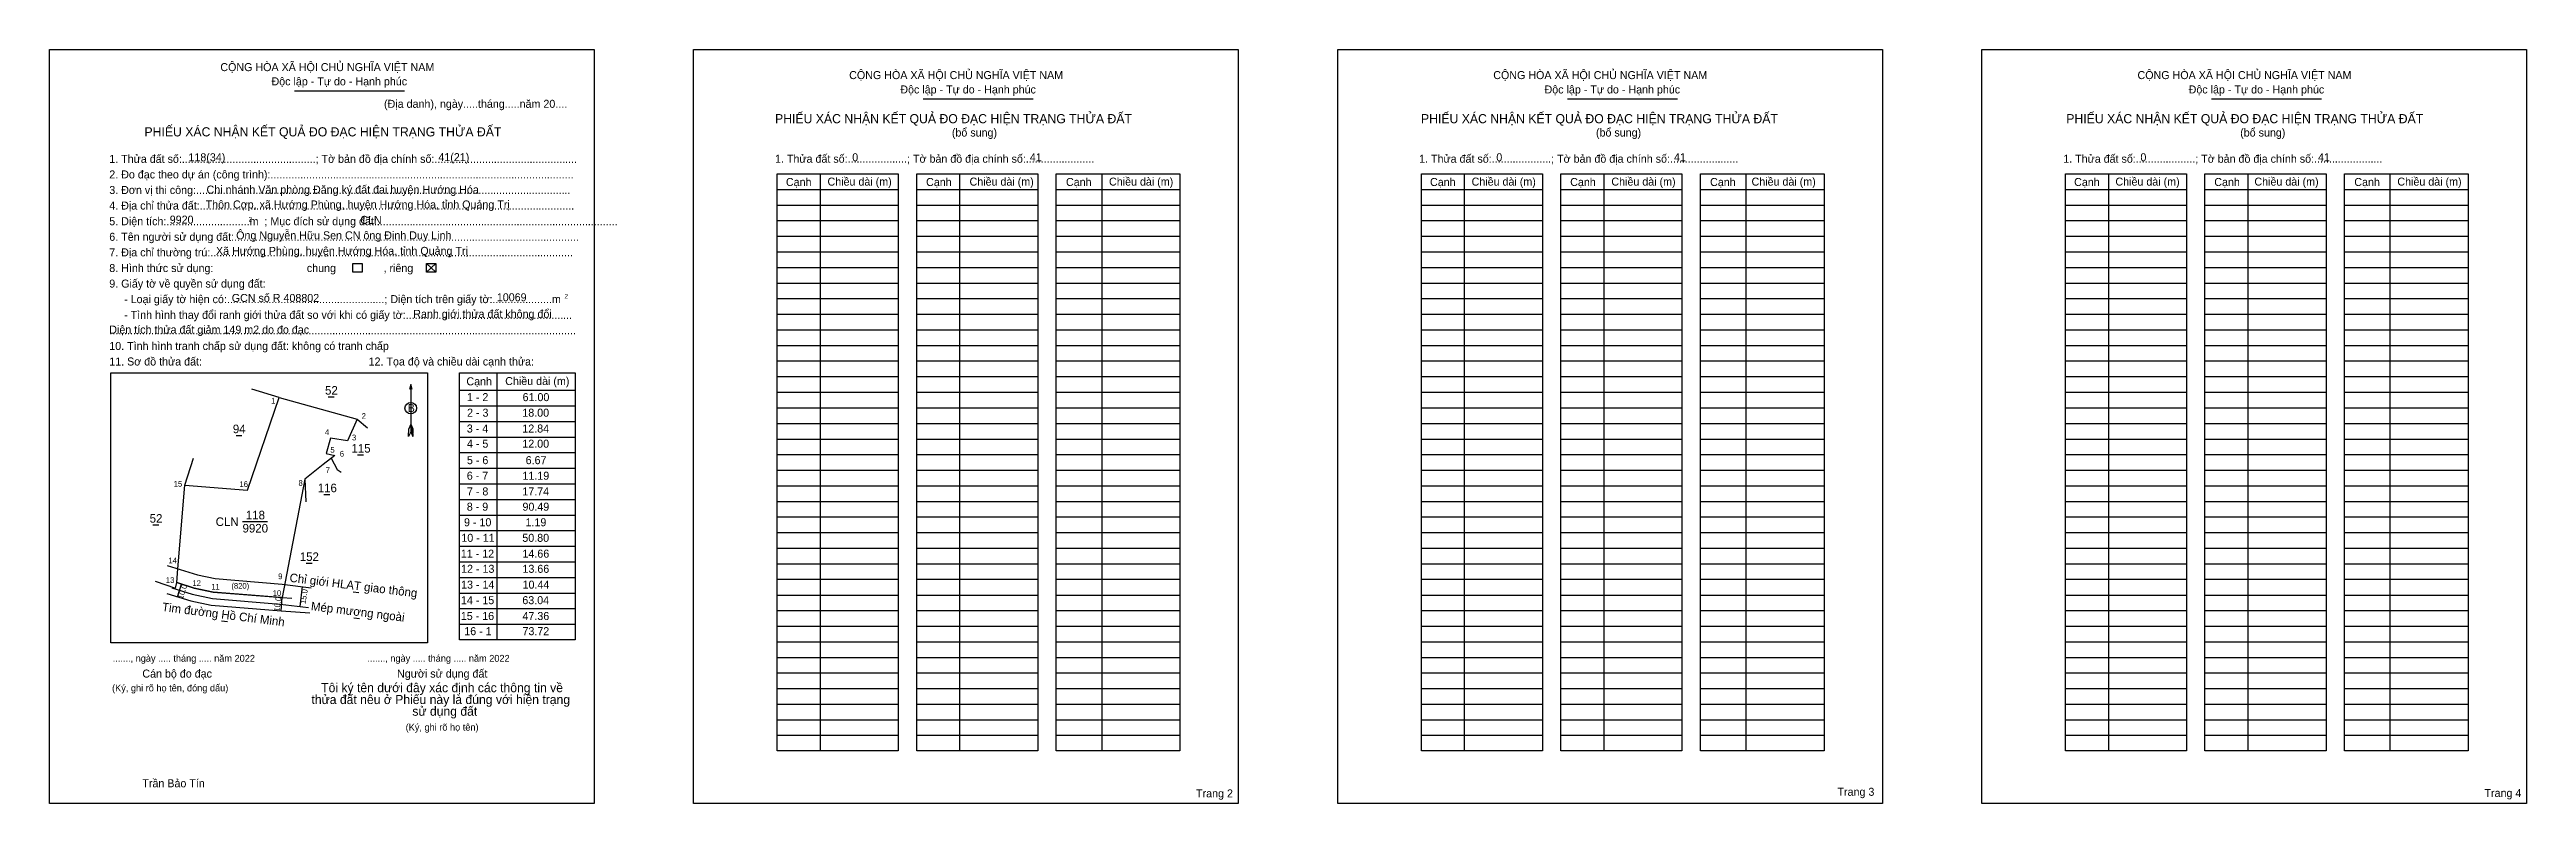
# Model space of a CAD drawing. Extents: x 539544 to 541408, y 1850316 to 1850883.
import ezdxf

# ---------------------------------------------------------------- set-up
doc = ezdxf.new("R2010")
doc.units = 0
for name, color, linetype in [('Level 1', 7, 'Continuous'), ('Level 10', 7, 'Continuous'), ('Level 13', 7, 'Continuous'), ('Level 2', 7, 'Continuous'), ('Level 27', 7, 'Continuous'), ('Level 36', 7, 'Continuous'), ('Level 48', 7, 'Continuous'), ('Level 50', 7, 'Continuous'), ('Level 52', 7, 'Continuous'), ('Level 6', 7, 'Continuous'), ('Level 9', 7, 'Continuous')]:
    doc.layers.add(name, color=color, linetype=linetype)

msp = doc.modelspace()

# ---------------------------------------------------------------- linework, layer by layer
at = {"layer": 'Level 1'}
for p, q in [((539544, 1850883.2), (539544, 1850883.2)), ((540028.8, 1850883.2), (540028.8, 1850883.2)), ((539728.3, 1850852.2), (539811.2, 1850852.2)), ((540201.6, 1850846.1), (540284.5, 1850846.1)), ((540686.5, 1850846.1), (540769.3, 1850846.1)), ((541171.3, 1850846.1), (541254.2, 1850846.1)), ((540124, 1850789.8), (540124, 1850355.8)), ((540229, 1850789.8), (540229, 1850355.8)), ((540336, 1850789.8), (540336, 1850355.8)), ((540608.8, 1850789.8), (540608.8, 1850355.8)), ((540713.9, 1850789.8), (540713.9, 1850355.8)), ((540820.8, 1850789.8), (540820.8, 1850355.8)), ((541093.7, 1850789.8), (541093.7, 1850355.8)), ((541198.7, 1850789.8), (541198.7, 1850355.8)), ((541305.6, 1850789.8), (541305.6, 1850355.8)), ((540091.8, 1850778), (540182.9, 1850778)), ((540091.8, 1850766.3), (540182.9, 1850766.3)), ((540196.8, 1850778), (540287.9, 1850778)), ((540196.8, 1850766.3), (540287.9, 1850766.3)), ((540301.8, 1850778), (540394.9, 1850778)), ((540301.8, 1850766.3), (540394.9, 1850766.3)), ((540576.6, 1850778), (540667.7, 1850778)), ((540576.6, 1850766.3), (540667.7, 1850766.3)), ((540681.6, 1850778), (540772.7, 1850778)), ((540681.6, 1850766.3), (540772.7, 1850766.3)), ((540786.6, 1850778), (540879.7, 1850778)), ((540786.6, 1850766.3), (540879.7, 1850766.3)), ((541061.4, 1850778), (541152.5, 1850778)), ((541061.4, 1850766.3), (541152.5, 1850766.3)), ((541166.4, 1850778), (541257.5, 1850778)), ((541166.4, 1850766.3), (541257.5, 1850766.3)), ((541271.4, 1850778), (541364.5, 1850778)), ((541271.4, 1850766.3), (541364.5, 1850766.3)), ((540091.8, 1850754.6), (540182.9, 1850754.6)), ((540196.8, 1850754.6), (540287.9, 1850754.6)), ((540301.8, 1850754.6), (540394.9, 1850754.6)), ((540576.6, 1850754.6), (540667.7, 1850754.6)), ((540681.6, 1850754.6), (540772.7, 1850754.6)), ((540786.6, 1850754.6), (540879.7, 1850754.6)), ((541061.4, 1850754.6), (541152.5, 1850754.6)), ((541166.4, 1850754.6), (541257.5, 1850754.6)), ((541271.4, 1850754.6), (541364.5, 1850754.6)), ((540091.8, 1850742.8), (540182.9, 1850742.8)), ((540091.8, 1850731.1), (540182.9, 1850731.1)), ((540196.8, 1850742.8), (540287.9, 1850742.8)), ((540196.8, 1850731.1), (540287.9, 1850731.1)), ((540301.8, 1850742.8), (540394.9, 1850742.8)), ((540301.8, 1850731.1), (540394.9, 1850731.1)), ((540576.6, 1850742.8), (540667.7, 1850742.8)), ((540576.6, 1850731.1), (540667.7, 1850731.1)), ((540681.6, 1850742.8), (540772.7, 1850742.8)), ((540681.6, 1850731.1), (540772.7, 1850731.1)), ((540786.6, 1850742.8), (540879.7, 1850742.8)), ((540786.6, 1850731.1), (540879.7, 1850731.1)), ((541061.4, 1850742.8), (541152.5, 1850742.8)), ((541061.4, 1850731.1), (541152.5, 1850731.1)), ((541166.4, 1850742.8), (541257.5, 1850742.8)), ((541166.4, 1850731.1), (541257.5, 1850731.1)), ((541271.4, 1850742.8), (541364.5, 1850742.8)), ((541271.4, 1850731.1), (541364.5, 1850731.1)), ((539827.7, 1850722.4), (539834.7, 1850715.9)), ((539827.7, 1850715.9), (539834.7, 1850722.4)), ((540091.8, 1850719.4), (540182.9, 1850719.4)), ((540091.8, 1850707.6), (540182.9, 1850707.6)), ((540196.8, 1850719.4), (540287.9, 1850719.4)), ((540196.8, 1850707.6), (540287.9, 1850707.6)), ((540301.8, 1850719.4), (540394.9, 1850719.4)), ((540301.8, 1850707.6), (540394.9, 1850707.6)), ((540576.6, 1850719.4), (540667.7, 1850719.4)), ((540576.6, 1850707.6), (540667.7, 1850707.6)), ((540681.6, 1850719.4), (540772.7, 1850719.4)), ((540681.6, 1850707.6), (540772.7, 1850707.6)), ((540786.6, 1850719.4), (540879.7, 1850719.4)), ((540786.6, 1850707.6), (540879.7, 1850707.6)), ((541061.4, 1850719.4), (541152.5, 1850719.4)), ((541061.4, 1850707.6), (541152.5, 1850707.6)), ((541166.4, 1850719.4), (541257.5, 1850719.4)), ((541166.4, 1850707.6), (541257.5, 1850707.6)), ((541271.4, 1850719.4), (541364.5, 1850719.4)), ((541271.4, 1850707.6), (541364.5, 1850707.6)), ((540091.8, 1850695.9), (540182.9, 1850695.9)), ((540196.8, 1850695.9), (540287.9, 1850695.9)), ((540301.8, 1850695.9), (540394.9, 1850695.9)), ((540576.6, 1850695.9), (540667.7, 1850695.9)), ((540681.6, 1850695.9), (540772.7, 1850695.9)), ((540786.6, 1850695.9), (540879.7, 1850695.9)), ((541061.4, 1850695.9), (541152.5, 1850695.9)), ((541166.4, 1850695.9), (541257.5, 1850695.9)), ((541271.4, 1850695.9), (541364.5, 1850695.9)), ((540091.8, 1850684.2), (540182.9, 1850684.2)), ((540091.8, 1850672.5), (540182.9, 1850672.5)), ((540196.8, 1850684.2), (540287.9, 1850684.2)), ((540196.8, 1850672.5), (540287.9, 1850672.5)), ((540301.8, 1850684.2), (540394.9, 1850684.2)), ((540301.8, 1850672.5), (540394.9, 1850672.5)), ((540576.6, 1850684.2), (540667.7, 1850684.2)), ((540576.6, 1850672.5), (540667.7, 1850672.5)), ((540681.6, 1850684.2), (540772.7, 1850684.2)), ((540681.6, 1850672.5), (540772.7, 1850672.5)), ((540786.6, 1850684.2), (540879.7, 1850684.2)), ((540786.6, 1850672.5), (540879.7, 1850672.5)), ((541061.4, 1850684.2), (541152.5, 1850684.2)), ((541061.4, 1850672.5), (541152.5, 1850672.5)), ((541166.4, 1850684.2), (541257.5, 1850684.2)), ((541166.4, 1850672.5), (541257.5, 1850672.5)), ((541271.4, 1850684.2), (541364.5, 1850684.2)), ((541271.4, 1850672.5), (541364.5, 1850672.5)), ((540091.8, 1850660.7), (540182.9, 1850660.7)), ((540196.8, 1850660.7), (540287.9, 1850660.7)), ((540301.8, 1850660.7), (540394.9, 1850660.7)), ((540576.6, 1850660.7), (540667.7, 1850660.7)), ((540681.6, 1850660.7), (540772.7, 1850660.7)), ((540786.6, 1850660.7), (540879.7, 1850660.7)), ((541061.4, 1850660.7), (541152.5, 1850660.7)), ((541166.4, 1850660.7), (541257.5, 1850660.7)), ((541271.4, 1850660.7), (541364.5, 1850660.7)), ((539590.2, 1850640), (539590.2, 1850640)), ((539880.7, 1850640.1), (539880.7, 1850439.3)), ((540091.8, 1850649), (540182.9, 1850649)), ((540091.8, 1850637.3), (540182.9, 1850637.3)), ((540196.8, 1850649), (540287.9, 1850649)), ((540196.8, 1850637.3), (540287.9, 1850637.3)), ((540301.8, 1850649), (540394.9, 1850649)), ((540301.8, 1850637.3), (540394.9, 1850637.3)), ((540576.6, 1850649), (540667.7, 1850649)), ((540576.6, 1850637.3), (540667.7, 1850637.3)), ((540681.6, 1850649), (540772.7, 1850649)), ((540681.6, 1850637.3), (540772.7, 1850637.3)), ((540786.6, 1850649), (540879.7, 1850649)), ((540786.6, 1850637.3), (540879.7, 1850637.3)), ((541061.4, 1850649), (541152.5, 1850649)), ((541061.4, 1850637.3), (541152.5, 1850637.3)), ((541166.4, 1850649), (541257.5, 1850649)), ((541166.4, 1850637.3), (541257.5, 1850637.3)), ((541271.4, 1850649), (541364.5, 1850649)), ((541271.4, 1850637.3), (541364.5, 1850637.3)), ((539815.9, 1850631.2), (539815.9, 1850595.8)), ((539852.6, 1850627), (539939.6, 1850627)), ((539852.6, 1850615.2), (539939.6, 1850615.2)), ((540091.8, 1850625.5), (540182.9, 1850625.5)), ((540091.8, 1850613.8), (540182.9, 1850613.8)), ((540196.8, 1850625.5), (540287.9, 1850625.5)), ((540196.8, 1850613.8), (540287.9, 1850613.8)), ((540301.8, 1850625.5), (540394.9, 1850625.5)), ((540301.8, 1850613.8), (540394.9, 1850613.8)), ((540576.6, 1850625.5), (540667.7, 1850625.5)), ((540576.6, 1850613.8), (540667.7, 1850613.8)), ((540681.6, 1850625.5), (540772.7, 1850625.5)), ((540681.6, 1850613.8), (540772.7, 1850613.8)), ((540786.6, 1850625.5), (540879.7, 1850625.5)), ((540786.6, 1850613.8), (540879.7, 1850613.8)), ((541061.4, 1850625.5), (541152.5, 1850625.5)), ((541061.4, 1850613.8), (541152.5, 1850613.8)), ((541166.4, 1850625.5), (541257.5, 1850625.5)), ((541166.4, 1850613.8), (541257.5, 1850613.8)), ((541271.4, 1850625.5), (541364.5, 1850625.5)), ((541271.4, 1850613.8), (541364.5, 1850613.8)), ((539814.3, 1850592.2), (539814.4, 1850598)), ((539815.9, 1850595.8), (539814.3, 1850592.2)), ((539815.9, 1850601.6), (539814.4, 1850598)), ((539815.9, 1850601.6), (539817.4, 1850598)), ((539815.9, 1850601.1), (539817.4, 1850597.5)), ((539815.9, 1850600.6), (539817.4, 1850597)), ((539815.9, 1850600.1), (539817.4, 1850596.5)), ((539815.9, 1850599.6), (539817.4, 1850595.9)), ((539815.9, 1850599.1), (539817.4, 1850595.4)), ((539815.9, 1850598.6), (539817.4, 1850594.9)), ((539815.9, 1850598.1), (539817.5, 1850594.3)), ((539815.9, 1850597.5), (539817.5, 1850593.8)), ((539815.9, 1850597), (539817.5, 1850593.3)), ((539815.9, 1850596.5), (539817.5, 1850592.8)), ((539815.9, 1850595.8), (539817.5, 1850592.2)), ((539817.5, 1850592.2), (539817.4, 1850598)), ((539852.6, 1850603.5), (539939.6, 1850603.5)), ((540091.8, 1850602.1), (540182.9, 1850602.1)), ((540196.8, 1850602.1), (540287.9, 1850602.1)), ((540301.8, 1850602.1), (540394.9, 1850602.1)), ((540576.6, 1850602.1), (540667.7, 1850602.1)), ((540681.6, 1850602.1), (540772.7, 1850602.1)), ((540786.6, 1850602.1), (540879.7, 1850602.1)), ((541061.4, 1850602.1), (541152.5, 1850602.1)), ((541166.4, 1850602.1), (541257.5, 1850602.1)), ((541271.4, 1850602.1), (541364.5, 1850602.1)), ((539852.6, 1850591.8), (539939.6, 1850591.8)), ((539852.6, 1850580.1), (539939.6, 1850580.1)), ((540091.8, 1850590.3), (540182.9, 1850590.3)), ((540091.8, 1850578.6), (540182.9, 1850578.6)), ((540196.8, 1850590.3), (540287.9, 1850590.3)), ((540196.8, 1850578.6), (540287.9, 1850578.6)), ((540301.8, 1850590.3), (540394.9, 1850590.3)), ((540301.8, 1850578.6), (540394.9, 1850578.6)), ((540576.6, 1850590.3), (540667.7, 1850590.3)), ((540576.6, 1850578.6), (540667.7, 1850578.6)), ((540681.6, 1850590.3), (540772.7, 1850590.3)), ((540681.6, 1850578.6), (540772.7, 1850578.6)), ((540786.6, 1850590.3), (540879.7, 1850590.3)), ((540786.6, 1850578.6), (540879.7, 1850578.6)), ((541061.4, 1850590.3), (541152.5, 1850590.3)), ((541061.4, 1850578.6), (541152.5, 1850578.6)), ((541166.4, 1850590.3), (541257.5, 1850590.3)), ((541166.4, 1850578.6), (541257.5, 1850578.6)), ((541271.4, 1850590.3), (541364.5, 1850590.3)), ((541271.4, 1850578.6), (541364.5, 1850578.6)), ((539852.6, 1850568.3), (539939.6, 1850568.3)), ((540091.8, 1850566.9), (540182.9, 1850566.9)), ((540196.8, 1850566.9), (540287.9, 1850566.9)), ((540301.8, 1850566.9), (540394.9, 1850566.9)), ((540576.6, 1850566.9), (540667.7, 1850566.9)), ((540681.6, 1850566.9), (540772.7, 1850566.9)), ((540786.6, 1850566.9), (540879.7, 1850566.9)), ((541061.4, 1850566.9), (541152.5, 1850566.9)), ((541166.4, 1850566.9), (541257.5, 1850566.9)), ((541271.4, 1850566.9), (541364.5, 1850566.9)), ((539852.6, 1850556.6), (539939.6, 1850556.6)), ((539852.6, 1850544.9), (539939.6, 1850544.9)), ((540091.8, 1850555.2), (540182.9, 1850555.2)), ((540091.8, 1850543.4), (540182.9, 1850543.4)), ((540196.8, 1850555.2), (540287.9, 1850555.2)), ((540196.8, 1850543.4), (540287.9, 1850543.4)), ((540301.8, 1850555.2), (540394.9, 1850555.2)), ((540301.8, 1850543.4), (540394.9, 1850543.4)), ((540576.6, 1850555.2), (540667.7, 1850555.2)), ((540576.6, 1850543.4), (540667.7, 1850543.4)), ((540681.6, 1850555.2), (540772.7, 1850555.2)), ((540681.6, 1850543.4), (540772.7, 1850543.4)), ((540786.6, 1850555.2), (540879.7, 1850555.2)), ((540786.6, 1850543.4), (540879.7, 1850543.4)), ((541061.4, 1850555.2), (541152.5, 1850555.2)), ((541061.4, 1850543.4), (541152.5, 1850543.4)), ((541166.4, 1850555.2), (541257.5, 1850555.2)), ((541166.4, 1850543.4), (541257.5, 1850543.4)), ((541271.4, 1850555.2), (541364.5, 1850555.2)), ((541271.4, 1850543.4), (541364.5, 1850543.4)), ((539852.6, 1850533.1), (539939.6, 1850533.1)), ((539852.6, 1850521.4), (539939.6, 1850521.4)), ((540091.8, 1850531.7), (540182.9, 1850531.7)), ((540196.8, 1850531.7), (540287.9, 1850531.7)), ((540301.8, 1850531.7), (540394.9, 1850531.7)), ((540576.6, 1850531.7), (540667.7, 1850531.7)), ((540681.6, 1850531.7), (540772.7, 1850531.7)), ((540786.6, 1850531.7), (540879.7, 1850531.7)), ((541061.4, 1850531.7), (541152.5, 1850531.7)), ((541166.4, 1850531.7), (541257.5, 1850531.7)), ((541271.4, 1850531.7), (541364.5, 1850531.7)), ((539852.6, 1850509.7), (539939.6, 1850509.7)), ((540091.8, 1850520), (540182.9, 1850520)), ((540091.8, 1850508.2), (540182.9, 1850508.2)), ((540196.8, 1850520), (540287.9, 1850520)), ((540196.8, 1850508.2), (540287.9, 1850508.2)), ((540301.8, 1850520), (540394.9, 1850520)), ((540301.8, 1850508.2), (540394.9, 1850508.2)), ((540576.6, 1850520), (540667.7, 1850520)), ((540576.6, 1850508.2), (540667.7, 1850508.2)), ((540681.6, 1850520), (540772.7, 1850520)), ((540681.6, 1850508.2), (540772.7, 1850508.2)), ((540786.6, 1850520), (540879.7, 1850520)), ((540786.6, 1850508.2), (540879.7, 1850508.2)), ((541061.4, 1850520), (541152.5, 1850520)), ((541061.4, 1850508.2), (541152.5, 1850508.2)), ((541166.4, 1850520), (541257.5, 1850520)), ((541166.4, 1850508.2), (541257.5, 1850508.2)), ((541271.4, 1850520), (541364.5, 1850520)), ((541271.4, 1850508.2), (541364.5, 1850508.2)), ((539852.6, 1850498), (539939.6, 1850498)), ((539852.6, 1850486.2), (539939.6, 1850486.2)), ((540091.8, 1850496.5), (540182.9, 1850496.5)), ((540091.8, 1850484.8), (540182.9, 1850484.8)), ((540196.8, 1850496.5), (540287.9, 1850496.5)), ((540196.8, 1850484.8), (540287.9, 1850484.8)), ((540301.8, 1850496.5), (540394.9, 1850496.5)), ((540301.8, 1850484.8), (540394.9, 1850484.8)), ((540576.6, 1850496.5), (540667.7, 1850496.5)), ((540576.6, 1850484.8), (540667.7, 1850484.8)), ((540681.6, 1850496.5), (540772.7, 1850496.5)), ((540681.6, 1850484.8), (540772.7, 1850484.8)), ((540786.6, 1850496.5), (540879.7, 1850496.5)), ((540786.6, 1850484.8), (540879.7, 1850484.8)), ((541061.4, 1850496.5), (541152.5, 1850496.5)), ((541061.4, 1850484.8), (541152.5, 1850484.8)), ((541166.4, 1850496.5), (541257.5, 1850496.5)), ((541166.4, 1850484.8), (541257.5, 1850484.8)), ((541271.4, 1850496.5), (541364.5, 1850496.5)), ((541271.4, 1850484.8), (541364.5, 1850484.8)), ((539852.6, 1850474.5), (539939.6, 1850474.5)), ((540091.8, 1850473), (540182.9, 1850473)), ((540196.8, 1850473), (540287.9, 1850473)), ((540301.8, 1850473), (540394.9, 1850473)), ((540576.6, 1850473), (540667.7, 1850473)), ((540681.6, 1850473), (540772.7, 1850473)), ((540786.6, 1850473), (540879.7, 1850473)), ((541061.4, 1850473), (541152.5, 1850473)), ((541166.4, 1850473), (541257.5, 1850473)), ((541271.4, 1850473), (541364.5, 1850473)), ((539852.6, 1850462.8), (539939.6, 1850462.8)), ((539852.6, 1850451), (539939.6, 1850451)), ((540091.8, 1850461.3), (540182.9, 1850461.3)), ((540091.8, 1850449.6), (540182.9, 1850449.6)), ((540196.8, 1850461.3), (540287.9, 1850461.3)), ((540196.8, 1850449.6), (540287.9, 1850449.6)), ((540301.8, 1850461.3), (540394.9, 1850461.3)), ((540301.8, 1850449.6), (540394.9, 1850449.6)), ((540576.6, 1850461.3), (540667.7, 1850461.3)), ((540576.6, 1850449.6), (540667.7, 1850449.6)), ((540681.6, 1850461.3), (540772.7, 1850461.3)), ((540681.6, 1850449.6), (540772.7, 1850449.6)), ((540786.6, 1850461.3), (540879.7, 1850461.3)), ((540786.6, 1850449.6), (540879.7, 1850449.6)), ((541061.4, 1850461.3), (541152.5, 1850461.3)), ((541061.4, 1850449.6), (541152.5, 1850449.6)), ((541166.4, 1850461.3), (541257.5, 1850461.3)), ((541166.4, 1850449.6), (541257.5, 1850449.6)), ((541271.4, 1850461.3), (541364.5, 1850461.3)), ((541271.4, 1850449.6), (541364.5, 1850449.6)), ((539828.4, 1850437), (539828.4, 1850437)), ((540091.8, 1850437.9), (540182.9, 1850437.9)), ((540196.8, 1850437.9), (540287.9, 1850437.9)), ((540301.8, 1850437.9), (540394.9, 1850437.9)), ((540576.6, 1850437.9), (540667.7, 1850437.9)), ((540681.6, 1850437.9), (540772.7, 1850437.9)), ((540786.6, 1850437.9), (540879.7, 1850437.9)), ((541061.4, 1850437.9), (541152.5, 1850437.9)), ((541166.4, 1850437.9), (541257.5, 1850437.9)), ((541271.4, 1850437.9), (541364.5, 1850437.9)), ((540091.8, 1850426.1), (540182.9, 1850426.1)), ((540091.8, 1850414.4), (540182.9, 1850414.4)), ((540196.8, 1850426.1), (540287.9, 1850426.1)), ((540196.8, 1850414.4), (540287.9, 1850414.4)), ((540301.8, 1850426.1), (540394.9, 1850426.1)), ((540301.8, 1850414.4), (540394.9, 1850414.4)), ((540576.6, 1850426.1), (540667.7, 1850426.1)), ((540576.6, 1850414.4), (540667.7, 1850414.4)), ((540681.6, 1850426.1), (540772.7, 1850426.1)), ((540681.6, 1850414.4), (540772.7, 1850414.4)), ((540786.6, 1850426.1), (540879.7, 1850426.1)), ((540786.6, 1850414.4), (540879.7, 1850414.4)), ((541061.4, 1850426.1), (541152.5, 1850426.1)), ((541061.4, 1850414.4), (541152.5, 1850414.4)), ((541166.4, 1850426.1), (541257.5, 1850426.1)), ((541166.4, 1850414.4), (541257.5, 1850414.4)), ((541271.4, 1850426.1), (541364.5, 1850426.1)), ((541271.4, 1850414.4), (541364.5, 1850414.4)), ((540091.8, 1850402.7), (540182.9, 1850402.7)), ((540091.8, 1850390.9), (540182.9, 1850390.9)), ((540196.8, 1850402.7), (540287.9, 1850402.7)), ((540196.8, 1850390.9), (540287.9, 1850390.9)), ((540301.8, 1850402.7), (540394.9, 1850402.7)), ((540301.8, 1850390.9), (540394.9, 1850390.9)), ((540576.6, 1850402.7), (540667.7, 1850402.7)), ((540576.6, 1850390.9), (540667.7, 1850390.9)), ((540681.6, 1850402.7), (540772.7, 1850402.7)), ((540681.6, 1850390.9), (540772.7, 1850390.9)), ((540786.6, 1850402.7), (540879.7, 1850402.7)), ((540786.6, 1850390.9), (540879.7, 1850390.9)), ((541061.4, 1850402.7), (541152.5, 1850402.7)), ((541061.4, 1850390.9), (541152.5, 1850390.9)), ((541166.4, 1850402.7), (541257.5, 1850402.7)), ((541166.4, 1850390.9), (541257.5, 1850390.9)), ((541271.4, 1850402.7), (541364.5, 1850402.7)), ((541271.4, 1850390.9), (541364.5, 1850390.9)), ((540091.8, 1850379.2), (540182.9, 1850379.2)), ((540196.8, 1850379.2), (540287.9, 1850379.2)), ((540301.8, 1850379.2), (540394.9, 1850379.2)), ((540576.6, 1850379.2), (540667.7, 1850379.2)), ((540681.6, 1850379.2), (540772.7, 1850379.2)), ((540786.6, 1850379.2), (540879.7, 1850379.2)), ((541061.4, 1850379.2), (541152.5, 1850379.2)), ((541166.4, 1850379.2), (541257.5, 1850379.2)), ((541271.4, 1850379.2), (541364.5, 1850379.2)), ((540091.8, 1850367.5), (540182.9, 1850367.5)), ((540196.8, 1850367.5), (540287.9, 1850367.5)), ((540301.8, 1850367.5), (540394.9, 1850367.5)), ((540576.6, 1850367.5), (540667.7, 1850367.5)), ((540681.6, 1850367.5), (540772.7, 1850367.5)), ((540786.6, 1850367.5), (540879.7, 1850367.5)), ((541061.4, 1850367.5), (541152.5, 1850367.5)), ((541166.4, 1850367.5), (541257.5, 1850367.5)), ((541271.4, 1850367.5), (541364.5, 1850367.5)), ((539953.9, 1850316.3), (539953.9, 1850316.3)), ((540438.7, 1850316.3), (540438.7, 1850316.3))]:
    msp.add_line(p, q, dxfattribs=at)
for points in [[(540091.8, 1850789.8), (540182.9, 1850789.8), (540182.9, 1850355.8), (540091.8, 1850355.8)], [(540196.8, 1850789.8), (540287.9, 1850789.8), (540287.9, 1850355.8), (540196.8, 1850355.8)], [(540301.8, 1850789.8), (540394.9, 1850789.8), (540394.9, 1850355.8), (540301.8, 1850355.8)], [(540576.6, 1850789.8), (540667.7, 1850789.8), (540667.7, 1850355.8), (540576.6, 1850355.8)], [(540681.6, 1850789.8), (540772.7, 1850789.8), (540772.7, 1850355.8), (540681.6, 1850355.8)], [(540786.6, 1850789.8), (540879.7, 1850789.8), (540879.7, 1850355.8), (540786.6, 1850355.8)], [(541061.4, 1850789.8), (541152.5, 1850789.8), (541152.5, 1850355.8), (541061.4, 1850355.8)], [(541166.4, 1850789.8), (541257.5, 1850789.8), (541257.5, 1850355.8), (541166.4, 1850355.8)], [(541271.4, 1850789.8), (541364.5, 1850789.8), (541364.5, 1850355.8), (541271.4, 1850355.8)], [(539590.2, 1850640), (539828.4, 1850640), (539828.4, 1850437), (539590.2, 1850437)], [(539852.6, 1850640.1), (539939.6, 1850640.1), (539939.6, 1850439.3), (539852.6, 1850439.3)]]:
    msp.add_lwpolyline(points, close=True, dxfattribs=at)
msp.add_lwpolyline([(539816.9, 1850627.5), (539815.9, 1850631.2), (539814.9, 1850627.5)], dxfattribs=at)
msp.add_circle((539815.9, 1850613.5), 4.33, dxfattribs=at)
at = {"layer": 'Level 10'}
for p, q in [((539775.6, 1850605.3), (539783.3, 1850598.8)), ((539640.4, 1850471.7), (539643.4, 1850481.2)), ((539718.3, 1850461.1), (539719.1, 1850471.1)), ((539734.2, 1850479.3), (539732.3, 1850464.4))]:
    msp.add_line(p, q, dxfattribs=at)
msp.add_lwpolyline([(539645.8, 1850555.6), (539693, 1850551.9), (539716.8, 1850621.6), (539775.6, 1850605.3), (539768.3, 1850588.9), (539755.6, 1850590.9), (539752.2, 1850579.4), (539758.7, 1850578), (539749.9, 1850571.1), (539736.1, 1850560), (539719.1, 1850471.1), (539717.9, 1850471.2), (539667.3, 1850475.2), (539652.9, 1850478.2), (539639.9, 1850482.3), (539640.7, 1850492.7)], close=True, dxfattribs=at)
for points in [[(539756, 1850575.9), (539760.4, 1850567.3), (539763.5, 1850565.4)], [(539623.5, 1850483.3), (539638.9, 1850478.1), (539639.9, 1850482.3)], [(539632.3, 1850474.2), (539650.4, 1850468.5), (539665.8, 1850465.3), (539718.4, 1850461.1), (539739.9, 1850459.7)], [(539639.9, 1850482.3), (539652.9, 1850478.2), (539667.3, 1850475.2), (539719.1, 1850471.1), (539726.4, 1850470.6)]]:
    msp.add_lwpolyline(points, dxfattribs=at)
at = {"layer": 'Level 2'}
for points in [[(539544, 1850883.2), (539953.9, 1850883.2), (539953.9, 1850316.3), (539544, 1850316.3)], [(540028.8, 1850883.2), (540438.7, 1850883.2), (540438.7, 1850316.3), (540028.8, 1850316.3)], [(540513.7, 1850883.2), (540923.6, 1850883.2), (540923.6, 1850316.3), (540513.7, 1850316.3)], [(540998.5, 1850883.2), (541408.4, 1850883.2), (541408.4, 1850316.3), (540998.5, 1850316.3)]]:
    msp.add_lwpolyline(points, close=True, dxfattribs=at)
at = {"layer": 'Level 27'}
for p, q in [((539716.8, 1850621.6), (539696.2, 1850627.8)), ((539645.8, 1850555.6), (539652.4, 1850576)), ((539736.1, 1850560), (539737, 1850543.1))]:
    msp.add_line(p, q, dxfattribs=at)
at = {"layer": 'Level 50'}
for points in [[(539772.3, 1850722.4), (539779.3, 1850722.4), (539779.3, 1850715.9), (539772.3, 1850715.9)], [(539827.7, 1850722.4), (539834.7, 1850722.4), (539834.7, 1850715.9), (539827.7, 1850715.9)]]:
    msp.add_lwpolyline(points, close=True, dxfattribs=at)
for points in [[(539632.5, 1850495.3), (539655.3, 1850488.2), (539668.8, 1850485.3), (539719.2, 1850481.2), (539740.9, 1850478.4)], [(539636.2, 1850478.4), (539651.5, 1850473.6), (539666.6, 1850470.4), (539717.7, 1850466.2), (539739, 1850463.5)]]:
    msp.add_lwpolyline(points, dxfattribs=at)
at = {"layer": 'Level 9'}
for p, q in [((539753.8, 1850622), (539758.2, 1850622)), ((539684.4, 1850593), (539688.8, 1850593)), ((539775.9, 1850578.4), (539780.3, 1850578.4)), ((539750.6, 1850548.5), (539755, 1850548.5)), ((539621.7, 1850525.7), (539626.2, 1850525.7)), ((539689.3, 1850528.2), (539708, 1850528.2)), ((539737.2, 1850496.9), (539741.6, 1850496.9)), ((539772.5, 1850475.4), (539776.9, 1850474.8)), ((539673.5, 1850453.6), (539677.9, 1850453)), ((539773, 1850455.9), (539777.4, 1850455.3))]:
    msp.add_line(p, q, dxfattribs=at)

# ---------------------------------------------------------------- texts
at = {"layer": 'Level 1'}
for s, height, p in [('CỘNG HÒA XÃ HỘI CHỦ NGHĨA VIỆT NAM', 6.021, (539672.6, 1850867)), ('Độc lập - Tự do - Hạnh phúc', 6.021, (539711.1, 1850856.3)), ('CỘNG HÒA XÃ HỘI CHỦ NGHĨA VIỆT NAM', 6.021, (540145.9, 1850861)), ('Độc lập - Tự do - Hạnh phúc', 6.021, (540184.4, 1850850.2)), ('CỘNG HÒA XÃ HỘI CHỦ NGHĨA VIỆT NAM', 6.021, (540630.7, 1850861)), ('Độc lập - Tự do - Hạnh phúc', 6.021, (540669.3, 1850850.2)), ('CỘNG HÒA XÃ HỘI CHỦ NGHĨA VIỆT NAM', 6.021, (541115.6, 1850861)), ('Độc lập - Tự do - Hạnh phúc', 6.021, (541154.1, 1850850.2)), ('(Địa danh), ngày.....tháng.....năm 20....', 6.021, (539795.8, 1850839.4)), ('PHIẾU XÁC NHẬN KẾT QUẢ ĐO ĐẠC HIỆN TRẠNG THỬA ĐẤT', 6.882, (539615.5, 1850817.9)), ('PHIẾU XÁC NHẬN KẾT QUẢ ĐO ĐẠC HIỆN TRẠNG THỬA ĐẤT', 6.882, (540090.1, 1850827.8)), ('(bổ sung)', 6.02, (540223.2, 1850817.8)), ('PHIẾU XÁC NHẬN KẾT QUẢ ĐO ĐẠC HIỆN TRẠNG THỬA ĐẤT', 6.882, (540576.3, 1850827.8)), ('(bổ sung)', 6.02, (540708, 1850817.8)), ('PHIẾU XÁC NHẬN KẾT QUẢ ĐO ĐẠC HIỆN TRẠNG THỬA ĐẤT', 6.882, (541062, 1850827.8)), ('(bổ sung)', 6.02, (541192.9, 1850817.8)), ('1. Thửa đất số:.............................................; Tờ bản đồ địa chính số:................................................', 6.021, (539589, 1850798)), ('1. Thửa đất số:....................; Tờ bản đồ địa chính số:.......................', 6.021, (540090.1, 1850798.1)), ('1. Thửa đất số:....................; Tờ bản đồ địa chính số:.......................', 6.021, (540574.9, 1850798.1)), ('1. Thửa đất số:....................; Tờ bản đồ địa chính số:.......................', 6.021, (541059.7, 1850798.1)), ('2. Đo đạc theo dự án (công trình):......................................................................................................', 6.021, (539589, 1850786.3)), ('Chi nhánh Văn phòng Đăng ký đất đai huyện Hướng Hóa', 6.021, (539662.2, 1850774.9)), ('Cạnh', 6.02, (540098.3, 1850780.6)), ('Chiều dài (m)', 6.021, (540129.6, 1850780.9)), ('Cạnh', 6.02, (540203.8, 1850780.6)), ('Chiều dài (m)', 6.021, (540236.5, 1850780.9)), ('Cạnh', 6.02, (540309.1, 1850780.6)), ('Chiều dài (m)', 6.021, (540341.5, 1850780.9)), ('Cạnh', 6.02, (540583.1, 1850780.6)), ('Chiều dài (m)', 6.021, (540614.4, 1850780.9)), ('Cạnh', 6.02, (540688.6, 1850780.6)), ('Chiều dài (m)', 6.021, (540719.6, 1850780.9)), ('Cạnh', 6.02, (540793.9, 1850780.6)), ('Chiều dài (m)', 6.021, (540825.1, 1850780.9)), ('Cạnh', 6.02, (541067.9, 1850780.6)), ('Chiều dài (m)', 6.021, (541099, 1850780.9)), ('Cạnh', 6.02, (541173.4, 1850780.6)), ('Chiều dài (m)', 6.021, (541203.6, 1850780.9)), ('Cạnh', 6.02, (541278.8, 1850780.6)), ('Chiều dài (m)', 6.021, (541311.2, 1850780.9)), ('4. Địa chỉ thửa đất:..............................................................................................................................', 6.021, (539589, 1850762.9)), ('3. Đơn vị thi công:..............................................................................................................................', 6.021, (539589, 1850774.6)), ('5. Diện tích:............................m  ; Mục đích sử dụng đất:.................................................................................', 6.021, (539589, 1850751.1)), ('6. Tên người sử dụng đất:....................................................................................................................', 6.021, (539589, 1850739.4)), ('2', 3.44, (539693.8, 1850753.9)), ('7. Địa chỉ thường trú:..........................................................................................................................', 6.021, (539589, 1850727.7)), ('9. Giấy tờ về quyền sử dụng đất:', 6.021, (539589, 1850704.2)), ('chung                , riêng', 6.021, (539737.7, 1850715.9)), ('     - Loại giấy tờ hiện có:.....................................................; Diện tích trên giấy tờ:....................m', 6.021, (539589, 1850692.5)), ('2', 3.44, (539931.6, 1850696)), ('.............................................................................................................................................................', 6.021, (539589, 1850669)), ('     - Tình hình thay đổi ranh giới thửa đất so với khi có giấy tờ:........................................................', 6.021, (539589, 1850680.7)), ('10. Tình hình tranh chấp sử dụng đất: không có tranh chấp', 6.021, (539589, 1850657.3)), ('11. Sơ đồ thửa đất:', 6.021, (539589, 1850645.6)), ('12. Tọa độ và chiều dài cạnh thửa:', 6.021, (539784.2, 1850645.6)), ('Cạnh', 6.02, (539857.8, 1850630.7)), ('Chiều dài (m)', 6.021, (539887, 1850630.9)), ('B', 5.86, (539813.7, 1850610.7)), ('......., ngày ..... tháng ..... năm 2022', 5.161, (539591.6, 1850422.8)), ('......., ngày ..... tháng ..... năm 2022', 5.161, (539783.3, 1850422.8)), ('Cán bộ đo đạc', 6.021, (539613.9, 1850410.9)), ('Người sử dụng đất', 6.021, (539805.6, 1850410.9)), ('(Ký, ghi rõ họ tên, đóng dấu)', 5.161, (539591.1, 1850400.5)), ('thửa đất nêu ở Phiếu này là đúng với hiện trạng', 6.842, (539741.2, 1850391)), ('Tôi ký tên dưới đây xác định các thông tin về', 6.842, (539748.5, 1850399.9)), ('sử dụng đất', 6.842, (539817.1, 1850382.2)), ('(Ký, ghi rõ họ tên)', 5.161, (539812.1, 1850371)), ('Trần Bảo Tín', 6.021, (539613.9, 1850328.4)), ('Trang 2', 6.02, (540407, 1850320.8)), ('Trang 3', 6.02, (540889.8, 1850322)), ('Trang 4', 6.02, (541376.8, 1850321.1))]:
    msp.add_text(s, height=height, dxfattribs=at).set_placement(p)
at = {"layer": 'Level 13'}
for s, p in [('CLN', (539669.1, 1850524.9)), ('9920', (539689.3, 1850520)), ('118', (539691.8, 1850529.9))]:
    msp.add_text(s, height=6.45, dxfattribs=at).set_placement(p)
at = {"layer": 'Level 36'}
for s, p in [('52', (539751.4, 1850623.7)), ('94', (539682, 1850594.7)), ('115', (539771.3, 1850580.1)), ('116', (539745.9, 1850550.3)), ('52', (539619.4, 1850527.4)), ('152', (539732.4, 1850498.6))]:
    msp.add_text(s, height=6.45, dxfattribs=at).set_placement(p)
for s, rotation, p in [('Chỉ giới HLAT giao thông', 352.9926, (539724.4, 1850483)), ('Tim đường Hồ Chí Minh', 352.8311, (539628.4, 1850461)), ('Mép mương ngoài', 352.9926, (539740.5, 1850461.6))]:
    msp.add_text(s, height=6.451, rotation=rotation, dxfattribs=at).set_placement(p)
at = {"layer": 'Level 48'}
msp.add_text('8. Hình thức sử dụng:', height=6.021, dxfattribs=at).set_placement((539589, 1850715.9))
at = {"layer": 'Level 52'}
for s, p in [('1 - 2', (539858.2, 1850618.8)), ('61.00', (539900.1, 1850618.8)), ('3 - 4', (539858.1, 1850595.2)), ('2 - 3', (539858.3, 1850607.1)), ('18.00', (539899.9, 1850607.1)), ('12.84', (539899.9, 1850595.2)), ('4 - 5', (539858.2, 1850583.8)), ('5 - 6', (539858.2, 1850571.4)), ('12.00', (539899.9, 1850583.8)), ('6.67', (539902.4, 1850571.4)), ('6 - 7', (539858.1, 1850559.7)), ('11.19', (539900, 1850559.7)), ('8 - 9', (539858.1, 1850536.4)), ('7 - 8', (539858.2, 1850547.9)), ('90.49', (539900, 1850536.4)), ('17.74', (539899.9, 1850547.9)), ('9 - 10', (539856, 1850524.7)), ('1.19', (539902.3, 1850524.7)), ('11 - 12', (539853.6, 1850501.1)), ('10 - 11', (539854, 1850513)), ('50.80', (539899.9, 1850513)), ('14.66', (539900, 1850501.1)), ('12 - 13', (539853.8, 1850489.7)), ('13 - 14', (539853.8, 1850477.8)), ('13.66', (539900, 1850489.7)), ('10.44', (539900.1, 1850477.8)), ('14 - 15', (539853.7, 1850466.1)), ('63.04', (539899.9, 1850466.1)), ('15 - 16', (539853.6, 1850454.2)), ('16 - 1', (539856.2, 1850442.8)), ('47.36', (539900, 1850454.2)), ('73.72', (539900, 1850442.8))]:
    msp.add_text(s, height=6.02, dxfattribs=at).set_placement(p)
at = {"layer": 'Level 6'}
for s, height, p in [('118(34)', 6.02, (539648.6, 1850799.2)), ('41(21)', 6.02, (539836.7, 1850799.3)), ('0', 6.02, (540148.2, 1850799.2)), ('41', 6.02, (540281.9, 1850799.2)), ('0', 6.02, (540633, 1850799.2)), ('41', 6.02, (540766.7, 1850799.2)), ('0', 6.02, (541117.8, 1850799.2)), ('41', 6.02, (541251.5, 1850799.2)), ('Thôn Cợp, xã Hướng Phùng, huyện Hướng Hóa, tỉnh Quảng Trị', 6.021, (539661.5, 1850763.7)), ('9920', 6.02, (539634.5, 1850752.3)), ('Ông Nguyễn Hữu Sen CN ông Đinh Duy Linh', 6.021, (539684.5, 1850740.5)), ('CLN', 6.02, (539777.9, 1850752.1)), ('Xã Hướng Phùng, huyện Hướng Hóa, tỉnh Quảng Trị', 6.021, (539669.3, 1850728.8)), ('GCN số R 408802', 6.021, (539681.2, 1850693.4)), ('Ranh giới thửa đất không đổi', 6.021, (539817.8, 1850681.4)), ('10069', 6.02, (539880.7, 1850693.9)), ('Diện tích thửa đất giảm 149 m2 do đo đạc', 6.021, (539589, 1850669.6))]:
    msp.add_text(s, height=height, dxfattribs=at).set_placement(p)
at = {"layer": 'Level 9'}
for s, p in [('1', (539710.9, 1850617)), ('4', (539751.3, 1850593.3)), ('2', (539779, 1850605.5)), ('5', (539755.4, 1850580)), ('6', (539762.5, 1850577.1)), ('3', (539771.7, 1850589.3)), ('15', (539637.5, 1850554.5)), ('16', (539687, 1850554.2)), ('8', (539731.4, 1850555.1)), ('7', (539751.9, 1850564.8)), ('13', (539631.6, 1850482.1)), ('14', (539633.5, 1850496.8)), ('12', (539651.6, 1850479.8)), ('9', (539716.1, 1850484.9)), ('11', (539665.8, 1850477.1)), ('(820)', (539680.9, 1850477.7)), ('10', (539712, 1850472.3))]:
    msp.add_text(s, height=4.3, dxfattribs=at).set_placement(p)
for s, rotation, p in [('10.0', 72.3923, (539644.3, 1850469.5)), ('10.0', 81.1331, (539716.9, 1850460.2)), ('15.0', 81.1331, (539736.7, 1850466))]:
    msp.add_text(s, height=4.3, rotation=rotation, dxfattribs=at).set_placement(p)

doc.saveas('drawing.dxf')
